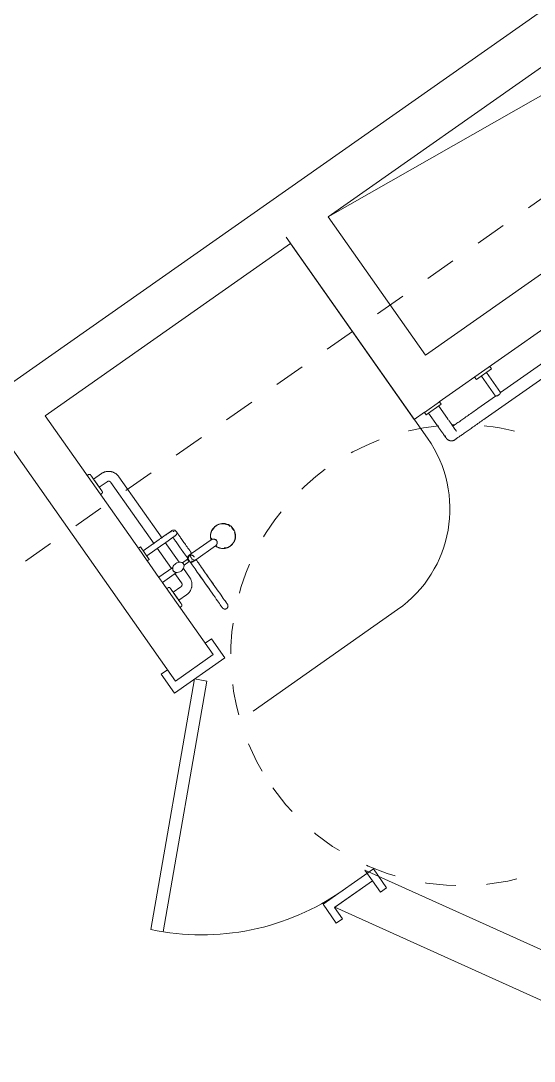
# Model space of a CAD drawing. Extents: x 274235 to 276654, y 142848 to 144425.
# Drawn here: x 276126.95 to 276128.62, y 143079.361 to 143082.746 of the extents above; entities that cross this region are included whole.
import ezdxf

# ---------------------------------------------------------------- set-up
doc = ezdxf.new("R2010")
doc.units = 0
doc.header["$LTSCALE"] = 1.5
for name, pattern in [('ACM-G-CENTER', [50.8, 31.75, -6.35, 6.35, -6.35]), ('ATDASH', [1.5875, 0.79375, -0.79375]), ('Hidden 1_16_', [2.38125, 1.5875, -0.79375]), ('Hidden 1_32_', [1.389063, 0.79375, -0.595313])]:
    doc.linetypes.add(name, pattern=pattern)
doc.layers.get('0').update_dxf_attribs({"linetype": 'CONTINUOUS', "lineweight": 0})
for name, color, linetype, lineweight in [('_ACM-A-DETL', 7, 'CONTINUOUS', 5), ('_ACM-A-DETL-THIN', 2, 'CONTINUOUS', 5), ('_ACM-A-DOOR', 1, 'CONTINUOUS', 5), ('_ACM-A-EQPM', 3, 'CONTINUOUS', 5), ('_ACM-A-FLOR-SPCL', 1, 'CONTINUOUS', 5), ('_ACM-A-GRID', 3, 'CONTINUOUS', 5), ('_ACM-A-OTHER', 1, 'CONTINUOUS', 5), ('_ACM-A-WALL-FULL', 6, 'CONTINUOUS', 13)]:
    doc.layers.add(name, color=color, linetype=linetype, lineweight=lineweight)
pattern_1 = [(180, (649.6, -37.229), (-2e-15, -15), [])]

# ---------------------------------------------------------------- blocks, each defined once
blk = doc.blocks.new('ACM_Door-Regular-Single - 1323_1200_ S-2217204-F5_Working')
at = {"layer": '_ACM-A-DOOR'}
for p, q in [((580, 1220), (620, 1219.4)), ((580, 1220), (580, 20)), ((620, 20), (620, 1219.4)), ((-620, 100), (-695, 100)), ((-695, 100), (-695, 75)), ((-695, 75), (-650, 75)), ((-650, 75), (-650, -75)), ((-620, -100), (-620, 100)), ((695, 100), (620, 100)), ((620, 100), (620, -100)), ((650, -75), (650, 75)), ((650, 75), (695, 75)), ((695, 75), (695, 100)), ((580, 20), (620, 20)), ((-650, -75), (-695, -75)), ((-695, -75), (-695, -100)), ((-695, -100), (-620, -100)), ((620, -100), (695, -100)), ((695, -75), (650, -75)), ((695, -100), (695, -75))]:
    blk.add_line(p, q, dxfattribs=at)
blk.add_arc((580, 20), 1200, 90, 180, dxfattribs=at)
blk = doc.blocks.new('GRAB_RAIL_L_shape - FIRT-006-V289-F5_Working')
at = {"layer": '_ACM-A-EQPM'}
for p, q in [((493.5, -370), (-31.8, -370)), ((573.5, -370), (493.5, -370)), ((-101.8, -440), (-101.8, -488.7)), ((-61.8, -490), (-61.8, -440)), ((-31.8, -410), (483.5, -410)), ((483.5, -410), (483.5, -490)), ((503.5, -410), (573.5, -410)), ((503.5, -490), (503.5, -410)), ((673.5, -440), (673.5, -490)), ((713.5, -490), (713.5, -440)), ((-111.8, -490), (-111.8, -500)), ((-51.8, -490), (-111.8, -490)), ((-110.7, -490), (-111.8, -490)), ((-51.8, -490), (-52.8, -490)), ((-51.8, -500), (-51.8, -490)), ((463.5, -490), (463.5, -500)), ((523.5, -490), (463.5, -490)), ((464.5, -490), (463.5, -490)), ((523.5, -490), (522.5, -490)), ((523.5, -500), (523.5, -490)), ((663.5, -490), (663.5, -500)), ((723.5, -490), (663.5, -490)), ((664.5, -490), (663.5, -490)), ((663.5, -500), (664.5, -500)), ((663.5, -500), (723.5, -500)), ((723.5, -490), (722.5, -490)), ((722.5, -500), (723.5, -500)), ((723.5, -500), (723.5, -490))]:
    blk.add_line(p, q, dxfattribs=at)
at = {"layer": '_ACM-A-EQPM', "flags": 128}
for points in [[(-31.8, -370), (-34.6, -370.1), (-37.3, -370.2), (-40.1, -370.5), (-42.9, -370.9), (-45.7, -371.4), (-48.4, -372), (-51.1, -372.7), (-53.8, -373.6), (-56.4, -374.5), (-59, -375.5), (-61.6, -376.7), (-64.1, -377.9), (-66.5, -379.3), (-68.9, -380.7), (-71.3, -382.2), (-73.6, -383.9), (-75.8, -385.6), (-77.9, -387.4), (-80, -389.3), (-82, -391.2), (-83.9, -393.3), (-85.7, -395.4), (-87.4, -397.6), (-89.1, -399.9), (-90.7, -402.2), (-92.1, -404.6), (-93.5, -407), (-94.8, -409.5), (-95.9, -412), (-97, -414.6), (-98, -417.3), (-98.8, -419.9), (-99.6, -422.6), (-100.2, -425.4), (-100.7, -428.1), (-101.2, -430.9), (-101.5, -433.7), (-101.7, -436.4), (-101.7, -439.2), (-101.8, -440)], [(573.5, -370), (578.3, -370), (583.1, -370), (587.9, -370), (592.6, -370), (597.3, -370), (602, -370), (606.7, -370), (611.3, -370), (615.8, -370), (620.2, -370), (624.6, -370), (628.9, -370), (633.1, -370), (637.2, -370), (641.3, -370), (645.2, -370), (649, -370), (652.6, -370), (656.2, -370), (659.6, -370), (662.9, -370), (666, -370), (669, -370), (671.8, -370), (674.5, -370), (677, -370), (679.3, -370), (681.5, -370), (683.5, -370), (685.4, -370), (687, -370), (688.5, -370), (689.8, -370), (690.8, -370), (691.8, -370), (692.5, -370), (693, -370), (693.4, -370), (693.5, -370), (693.5, -370)], [(693.5, -370), (694.3, -370), (695.1, -370.1), (695.9, -370.1), (696.7, -370.3), (697.5, -370.4), (698.3, -370.6), (699, -370.8), (699.8, -371), (700.6, -371.3), (701.3, -371.6), (702, -371.9), (702.7, -372.3), (703.4, -372.6), (704.1, -373.1), (704.8, -373.5), (705.4, -374), (706.1, -374.4), (706.7, -375), (707.3, -375.5), (707.9, -376.1), (708.4, -376.7), (708.9, -377.3), (709.4, -377.9), (709.9, -378.5), (710.3, -379.2), (710.8, -379.9), (711.1, -380.6), (711.5, -381.3), (711.8, -382), (712.1, -382.8), (712.4, -383.5), (712.7, -384.3), (712.9, -385), (713.1, -385.8), (713.2, -386.6), (713.3, -387.4), (713.4, -388.2), (713.5, -389), (713.5, -389.8), (713.5, -390.6), (713.5, -391.4), (713.4, -392.2), (713.3, -393), (713.1, -393.8), (713, -394.5), (712.8, -395.3), (712.6, -396.1), (712.3, -396.8), (712, -397.6), (711.7, -398.3)], [(673.5, -390), (673.5, -390), (673.5, -390.2), (673.5, -390.4), (673.5, -390.6), (673.5, -391), (673.5, -391.4), (673.5, -391.9), (673.5, -392.5), (673.5, -393.2), (673.5, -393.9), (673.5, -394.8), (673.5, -395.7), (673.5, -396.6), (673.5, -397.6), (673.5, -398.7), (673.5, -399.9), (673.5, -401.1), (673.5, -402.4), (673.5, -403.8), (673.5, -405.2), (673.5, -406.6), (673.5, -408.1), (673.5, -409.7), (673.5, -411.3), (673.5, -413), (673.5, -414.7), (673.5, -416.4), (673.5, -418.2), (673.5, -420), (673.5, -421.9), (673.5, -423.8), (673.5, -425.7), (673.5, -427.6), (673.5, -429.5), (673.5, -431.5), (673.5, -433.5), (673.5, -435.5), (673.5, -437.5), (673.5, -439.5), (673.5, -440)], [(713.5, -440), (713.5, -438), (713.5, -436), (713.5, -434), (713.5, -432), (713.5, -430.1), (713.5, -428.1), (713.5, -426.2), (713.5, -424.3), (713.5, -422.4), (713.5, -420.5), (713.5, -418.7), (713.5, -416.9), (713.5, -415.2), (713.5, -413.4), (713.5, -411.8), (713.5, -410.1), (713.5, -408.6), (713.5, -407), (713.5, -405.6), (713.5, -404.1), (713.5, -402.8), (713.5, -401.5), (713.5, -400.2), (713.5, -399), (713.5, -397.9), (713.5, -396.9), (713.5, -395.9), (713.5, -395), (713.5, -394.2), (713.5, -393.4), (713.5, -392.7), (713.5, -392.1), (713.5, -391.6), (713.5, -391.1), (713.5, -390.7), (713.5, -390.4), (713.5, -390.2), (713.5, -390.1), (713.5, -390)], [(-61.8, -440), (-61.7, -438.8), (-61.7, -437.6), (-61.5, -436.4), (-61.4, -435.2), (-61.2, -434), (-60.9, -432.9), (-60.6, -431.7), (-60.2, -430.6), (-59.8, -429.4), (-59.4, -428.3), (-58.9, -427.2), (-58.4, -426.1), (-57.8, -425.1), (-57.2, -424.1), (-56.5, -423.1), (-55.8, -422.1), (-55.1, -421.1), (-54.3, -420.2), (-53.5, -419.3), (-52.7, -418.5), (-51.8, -417.7), (-50.9, -416.9), (-49.9, -416.1), (-49, -415.4), (-48, -414.8), (-46.9, -414.1), (-45.9, -413.5), (-44.8, -413), (-43.7, -412.5), (-42.6, -412), (-41.5, -411.6), (-40.4, -411.3), (-39.2, -410.9), (-38, -410.7), (-36.8, -410.4), (-35.7, -410.3), (-34.5, -410.1), (-33.3, -410), (-32.1, -410), (-31.8, -410)], [(675.2, -410), (672.5, -410), (669.8, -410), (666.8, -410), (663.7, -410), (660.5, -410), (657.1, -410), (653.6, -410), (650, -410), (646.2, -410), (642.3, -410), (638.3, -410), (634.3, -410), (630.1, -410), (625.8, -410), (621.4, -410), (617, -410), (612.5, -410), (607.9, -410), (603.3, -410), (598.6, -410), (593.9, -410), (589.2, -410), (584.4, -410), (579.6, -410), (574.8, -410), (573.5, -410)]]:
    blk.add_lwpolyline(points, dxfattribs=at)
at = {"layer": '_ACM-A-EQPM'}
for points, knots in [([(483.5, -410), (483.5, -410), (483.7, -409.9), (484.7, -409.4), (486.5, -408.6), (488.4, -408), (489.4, -407.8), (490.2, -407.6), (491, -407.5), (492.1, -407.4), (492.9, -407.3), (493.5, -407.3)], [0, 0, 0, 0, 0.142857, 0.285714, 0.571429, 0.678571, 0.732143, 0.785714, 0.839286, 0.892857, 1, 1, 1, 1]), ([(493.5, -407.3), (494.3, -407.3), (495.8, -407.4), (497.9, -407.8), (499.8, -408.4), (501.6, -409.1), (502.7, -409.6), (503.2, -409.8), (503.2, -409.9)], [0, 0, 0, 0, 0.1428571, 0.2857143, 0.4285714, 0.5714286, 0.7857143, 0.8571429, 0.8571429, 0.8571429, 0.8571429])]:
    blk.add_open_spline(points, degree=3, knots=knots, dxfattribs=at)
blk = doc.blocks.new('TRACK_curtain2 - FIRT-034-2847271-F5_Working')
at = {"layer": '_ACM-A-OTHER'}
for p, q in [((975, -800), (975, 0)), ((0, -1200), (575, -1200))]:
    blk.add_line(p, q, dxfattribs=at)
blk.add_arc((575, -800), 400, 270, 0, dxfattribs=at)
blk = doc.blocks.new('FP_291-F5_Working')
at = {"layer": '_ACM-A-FLOR-SPCL', "flags": 128}
for points in [[(-78.9, -27.2), (-70.6, -27.2), (-62.7, -27.2), (-55.2, -27.2), (-48.1, -27.2), (-41.5, -27.2), (-35.4, -27.2), (-29.7, -27.2), (-24.5, -27.2), (-19.7, -27.2), (-15.5, -27.2), (-11.8, -27.2), (-8.5, -27.2), (-5.8, -27.2)], [(-3.6, -27.2), (-1.9, -27.2), (-0.8, -27.2), (-0.1, -27.2), (0, -27.2)], [(0, -27.2), (0.4, -27.2), (0.8, -27.3), (1.2, -27.3), (1.6, -27.4), (2, -27.4), (2.4, -27.5), (2.8, -27.6), (3.1, -27.7), (3.5, -27.9), (3.9, -28), (4.3, -28.2), (4.6, -28.4), (5, -28.6), (5.3, -28.8), (5.6, -29), (6, -29.2), (6.3, -29.5), (6.6, -29.7), (6.9, -30), (7.2, -30.3), (7.4, -30.6), (7.7, -30.9), (8, -31.2), (8.2, -31.5), (8.4, -31.8), (8.6, -32.2), (8.8, -32.5), (9, -32.9), (9.2, -33.2), (9.3, -33.6), (9.5, -34), (9.6, -34.4), (9.7, -34.7), (9.8, -35.1), (9.9, -35.5), (9.9, -35.9), (10, -36.3), (10, -36.7), (10, -37.1), (10, -37.5), (10, -37.9), (9.9, -38.3), (9.9, -38.7), (9.8, -39.1), (9.7, -39.5), (9.6, -39.9), (9.5, -40.3), (9.4, -40.7), (9.3, -41), (9.1, -41.4), (8.9, -41.8), (8.7, -42.1), (8.5, -42.4), (8.3, -42.8), (8.1, -43.1), (7.8, -43.4), (7.6, -43.7), (7.3, -44), (7, -44.3), (6.8, -44.6), (6.5, -44.9), (6.1, -45.1), (5.8, -45.4), (5.5, -45.6), (5.2, -45.8), (4.8, -46), (4.5, -46.2), (4.1, -46.4), (3.7, -46.5), (3.3, -46.7), (3, -46.8), (2.6, -46.9), (2.2, -47), (1.8, -47.1), (1.4, -47.1), (1, -47.2), (0.6, -47.2), (0.2, -47.2), (0, -47.2)], [(-12.7, -47.2), (-16.6, -47.2), (-21, -47.2), (-25.8, -47.2), (-31.2, -47.2), (-37, -47.2), (-43.3, -47.2), (-50, -47.2), (-57.2, -47.2), (-64.8, -47.2), (-72.8, -47.2), (-78.9, -47.2)], [(-0.3, -47.2), (-1, -47.2), (-2.4, -47.2)]]:
    blk.add_lwpolyline(points, dxfattribs=at)
blk = doc.blocks.new('FP_292-F5_Working')
at = {"layer": '_ACM-A-FLOR-SPCL'}
for p, q in [((-189.9, -27.2), (-189.7, -27.2)), ((-189.7, -47.2), (-189.9, -47.2))]:
    blk.add_line(p, q, dxfattribs=at)
at = {"layer": '_ACM-A-FLOR-SPCL', "flags": 128}
for points in [[(-189.9, -47.2), (-190.3, -47.2), (-190.7, -47.2), (-191.1, -47.2), (-191.5, -47.1), (-191.9, -47), (-192.3, -46.9), (-192.7, -46.8), (-193.1, -46.7), (-193.5, -46.6), (-193.8, -46.4), (-194.2, -46.3), (-194.6, -46.1), (-194.9, -45.9), (-195.3, -45.7), (-195.6, -45.5), (-195.9, -45.2), (-196.2, -45), (-196.5, -44.7), (-196.8, -44.5), (-197.1, -44.2), (-197.4, -43.9), (-197.6, -43.6), (-197.9, -43.3), (-198.1, -43), (-198.4, -42.6), (-198.6, -42.3), (-198.8, -41.9), (-198.9, -41.6), (-199.1, -41.2), (-199.3, -40.9), (-199.4, -40.5), (-199.5, -40.1), (-199.6, -39.7), (-199.7, -39.3), (-199.8, -38.9), (-199.9, -38.5), (-199.9, -38.1), (-199.9, -37.7), (-199.9, -37.3), (-199.9, -36.9), (-199.9, -36.5), (-199.9, -36.1), (-199.8, -35.7), (-199.8, -35.3), (-199.7, -35), (-199.6, -34.6), (-199.5, -34.2), (-199.3, -33.8), (-199.2, -33.4), (-199, -33.1), (-198.9, -32.7), (-198.7, -32.4), (-198.5, -32), (-198.3, -31.7), (-198, -31.3), (-197.8, -31), (-197.5, -30.7), (-197.3, -30.4), (-197, -30.1), (-196.7, -29.9), (-196.4, -29.6), (-196.1, -29.3), (-195.8, -29.1), (-195.4, -28.9), (-195.1, -28.7), (-194.7, -28.5), (-194.4, -28.3), (-194, -28.1), (-193.7, -27.9), (-193.3, -27.8), (-192.9, -27.7), (-192.5, -27.6), (-192.1, -27.5), (-191.7, -27.4), (-191.4, -27.3), (-191, -27.3), (-190.6, -27.2), (-190.2, -27.2), (-189.9, -27.2)], [(-78.9, -27.2), (-90.6, -27.2), (-101.7, -27.2), (-112.3, -27.2), (-122.2, -27.2), (-131.5, -27.2), (-140.2, -27.2), (-148.2, -27.2), (-155.5, -27.2), (-162.2, -27.2), (-168.1, -27.2), (-173.4, -27.2), (-177.9, -27.2), (-181.7, -27.2), (-184.8, -27.2), (-187.2, -27.2), (-188.8, -27.2), (-189.7, -27.2), (-189.9, -27.2)], [(-189.9, -47.2), (-189.6, -47.2), (-188.5, -47.2), (-186.6, -47.2), (-184.1, -47.2), (-180.8, -47.2), (-176.7, -47.2), (-172, -47.2), (-166.6, -47.2), (-160.4, -47.2), (-153.6, -47.2), (-146.1, -47.2), (-137.9, -47.2), (-129, -47.2), (-119.6, -47.2), (-109.5, -47.2), (-98.8, -47.2), (-87.5, -47.2), (-78.9, -47.2)]]:
    blk.add_lwpolyline(points, dxfattribs=at)
blk = doc.blocks.new('FP_293-F5_Working')
at = {"layer": '_ACM-A-FLOR-SPCL'}
blk.add_line((-53.8, -27.2), (-48, -27.2), dxfattribs=at)
at = {"layer": '_ACM-A-FLOR-SPCL', "flags": 128}
for points in [[(-189.7, -27.2), (-189.4, -27.2), (-188.9, -27.2), (-188.2, -27.2), (-187.2, -27.2)], [(-119.2, -27.2), (-114.5, -27.2), (-109.4, -27.2), (-104.1, -27.2), (-98.8, -27.2), (-93.4, -27.2), (-87.9, -27.2), (-82.3, -27.2), (-76.7, -27.2), (-71, -27.2), (-65.3, -27.2), (-59.5, -27.2)], [(8.7, -27.2), (14, -27.2), (19.3, -27.2), (24.4, -27.2), (29.5, -27.2), (34.4, -27.2), (39.2, -27.2), (43.8, -27.2), (48.3, -27.2), (52.7, -27.2), (56.9, -27.2), (60.9, -27.2), (64.8, -27.2), (68.5, -27.2), (72, -27.2), (75.3, -27.2), (78.5, -27.2), (81.4, -27.2), (84.2, -27.2), (86.7, -27.2), (89, -27.2), (91.1, -27.2)], [(108.2, -31.5), (108.4, -31.8), (108.6, -32.2), (108.8, -32.5), (109, -32.9), (109.2, -33.2), (109.3, -33.6), (109.5, -34), (109.6, -34.4)], [(-187.4, -47.2), (-188.4, -47.2), (-189.1, -47.2), (-189.5, -47.2), (-189.7, -47.2)], [(-45.2, -47.2), (-49.1, -47.2), (-54.9, -47.2), (-60.7, -47.2), (-66.4, -47.2), (-72.2, -47.2), (-77.8, -47.2), (-83.4, -47.2), (-89, -47.2), (-94.5, -47.2), (-99.9, -47.2), (-105.2, -47.2), (-110.4, -47.2), (-115.5, -47.2), (-119.2, -47.2)], [(98.1, -47.2), (97.1, -47.2), (95.8, -47.2), (94.4, -47.2), (92.6, -47.2), (90.7, -47.2), (88.6, -47.2), (86.2, -47.2), (83.6, -47.2), (80.8, -47.2), (77.9, -47.2), (74.7, -47.2), (71.3, -47.2), (67.8, -47.2), (64, -47.2), (60.1, -47.2), (56.1, -47.2), (51.8, -47.2), (47.4, -47.2), (42.9, -47.2), (38.2, -47.2), (33.4, -47.2), (28.5, -47.2), (23.4, -47.2), (18.2, -47.2), (13, -47.2)], [(108.5, -42.4), (108.3, -42.8), (108.1, -43.1), (107.8, -43.4)], [(109.9, -35.9), (110, -36.3), (110, -36.7), (110, -37.1), (110, -37.5), (110, -37.9), (109.9, -38.3), (109.9, -38.7)]]:
    blk.add_lwpolyline(points, dxfattribs=at)
blk = doc.blocks.new('FP_294-F5_Working')
at = {"layer": '_ACM-A-FLOR-SPCL'}
blk.add_line((110, 12.8), (110, 76.9), dxfattribs=at)
blk = doc.blocks.new('FP_295-F5_Working')
at = {"layer": '_ACM-A-FLOR-SPCL'}
blk.add_line((90, 76.9), (90, 12.8), dxfattribs=at)
blk = doc.blocks.new('FP_296-F5_Working')
at = {"layer": '_ACM-A-FLOR-SPCL', "flags": 128}
blk.add_lwpolyline([(110, -37.2), (110, -37.2), (110, -37.1), (110, -36.9), (110, -36.6), (110, -36.2), (110, -35.8), (110, -35.3), (110, -34.7), (110, -34), (110, -33.3), (110, -32.5), (110, -31.6), (110, -30.6), (110, -29.6), (110, -28.5), (110, -27.3), (110, -26.1), (110, -24.8), (110, -23.5), (110, -22.1), (110, -20.6), (110, -19.1), (110, -17.5), (110, -15.9), (110, -14.2), (110, -12.5), (110, -10.8), (110, -9), (110, -7.2), (110, -5.3), (110, -3.5), (110, -1.6), (110, 0.4), (110, 2.3), (110, 4.3), (110, 6.2), (110, 8.2), (110, 10.2), (110, 12.2), (110, 12.8)], dxfattribs=at)
blk = doc.blocks.new('FP_297-F5_Working')
at = {"layer": '_ACM-A-FLOR-SPCL', "flags": 128}
blk.add_lwpolyline([(90, 12.8), (90, 10.8), (90, 8.8), (90, 6.8), (90, 4.8), (90, 2.8), (90, 0.9), (90, -1), (90, -3), (90, -4.8), (90, -6.7), (90, -8.5), (90, -10.3), (90, -12.1), (90, -13.8), (90, -15.5), (90, -17.1), (90, -18.7), (90, -20.2), (90, -21.7), (90, -23.1), (90, -24.5), (90, -25.8), (90, -27), (90, -28.2), (90, -29.3), (90, -30.3), (90, -31.3), (90, -32.2), (90, -33.1), (90, -33.8), (90, -34.5), (90, -35.1), (90, -35.7), (90, -36.1), (90, -36.5), (90, -36.8), (90, -37), (90, -37.2), (90, -37.2)], dxfattribs=at)
blk = doc.blocks.new('SHOWER_hand_held - HYTP-020-V290-F5_Working')
at = {"layer": '_ACM-A-FLOR-SPCL'}
h = blk.add_hatch(dxfattribs=at)
h.set_pattern_fill('FP_67', color=256, style=0, pattern_type=2)
h.set_pattern_definition(pattern_1)
h.paths.add_polyline_path([(100, -42.7), (109.1, -36.7), (109.7, -34.6), (107.7, -34.9), (106.4, -38.9), (101.3, -41.9)])
h.paths.add_polyline_path([(91.3, -32.2), (90.6, -38.6), (92.3, -36.9), (92, -31.7)])
h.paths.add_polyline_path([(92.2, -42.5), (93.8, -44.6), (103.6, -46.3), (107.3, -43.5), (105.1, -43.5), (97.2, -44.3), (93.3, -42.9)])
h = blk.add_hatch(dxfattribs=at)
h.set_pattern_fill('FP_67', color=256, style=0, pattern_type=2)
h.set_pattern_definition(pattern_1)
h.paths.add_polyline_path([(4.3, -38), (7.7, -39.3), (6, -36.4), (5.4, -37)])
for p, q in [((-10, 84.9), (-10, 29.4)), ((-10, 84.9), (-10, 29.4)), ((0, 84.9), (-10, 84.9)), ((10, 84.9), (0, 84.9)), ((10, 29.4), (10, 84.9)), ((10, 29.4), (10, 84.9)), ((75.4, 84.9), (75.4, 76.9)), ((125.4, 84.9), (75.4, 84.9)), ((78.8, 84.9), (75.4, 84.9)), ((75.4, 76.9), (78.8, 76.9)), ((75.4, 76.9), (125.4, 76.9)), ((125.4, 84.9), (122.1, 84.9)), ((122.1, 76.9), (125.4, 76.9)), ((125.4, 76.9), (125.4, 84.9)), ((-5, -5.1), (-5, -25.1)), ((-3.1, -5.1), (-5, -5.1)), ((-5, -25.1), (-3.9, -25.1)), ((5, -5.1), (3.1, -5.1)), ((4.9, -25.1), (5, -25.1)), ((5, -25.1), (5, -5.1)), ((-12.5, -46.7), (-12.5, -124.6)), ((12.5, -124.6), (12.5, -46.7)), ((12.6, -124.6), (12.5, -124.5)), ((-40.2, -165.8), (-40, -168)), ((40, -168), (40.2, -165.8))]:
    blk.add_line(p, q, dxfattribs=at)
at = {"layer": '_ACM-A-FLOR-SPCL', "flags": 128}
for points in [[(0, 34.4), (-3.3, 33.9), (-6.5, 32.5), (-9.3, 30.1), (-11.7, 26.9), (-13.5, 23.1), (-14.6, 18.9), (-15, 14.4)], [(15, 14.4), (14.7, 18.4), (13.9, 22.1), (12.5, 25.6), (10.6, 28.6), (8.3, 31.1), (5.7, 32.9), (2.9, 34.1), (0, 34.4)], [(-15, 14.4), (-14.6, 10), (-13.5, 5.8), (-11.7, 2), (-9.3, -1.2), (-6.5, -3.6), (-3.3, -5.1), (0, -5.6), (3.3, -5.1), (6.5, -3.6), (9.3, -1.2), (11.7, 2), (13.5, 5.8), (14.6, 10), (15, 14.4)], [(6.5, -3.6), (3.3, -5.1), (0, -5.6), (-3.3, -5.1), (-6.5, -3.6)], [(-12.5, -37.2), (-12.5, -37.3), (-12.5, -37.5), (-12.5, -37.7), (-12.5, -38), (-12.5, -38.3), (-12.5, -38.7), (-12.5, -39.2), (-12.5, -39.7), (-12.5, -40.3), (-12.5, -40.9), (-12.5, -41.6), (-12.5, -42.4), (-12.5, -43.2), (-12.5, -44.1), (-12.5, -45), (-12.5, -46), (-12.5, -46.7)], [(12.5, -46.7), (12.5, -45.7), (12.5, -44.7), (12.5, -43.8), (12.5, -42.9), (12.5, -42.1), (12.5, -41.4), (12.5, -40.7), (12.5, -40.1), (12.5, -39.5), (12.5, -39), (12.5, -38.6), (12.5, -38.2), (12.5, -37.9), (12.5, -37.6), (12.5, -37.4), (12.5, -37.3), (12.5, -37.2)], [(-12.5, -124.5), (-14, -125.1), (-15.5, -125.6), (-17, -126.3), (-18.4, -127), (-19.8, -127.7), (-21.2, -128.5), (-22.6, -129.4), (-23.9, -130.3), (-25.2, -131.3), (-26.4, -132.3), (-27.6, -133.4), (-28.8, -134.5), (-29.9, -135.6), (-31, -136.8), (-32, -138.1), (-32.9, -139.3), (-33.8, -140.7), (-34.7, -142), (-35.5, -143.4), (-36.2, -144.8), (-36.9, -146.3), (-37.6, -147.7), (-38.1, -149.2), (-38.6, -150.8), (-39.1, -152.3), (-39.4, -153.9), (-39.8, -155.4), (-40, -157), (-40.2, -158.6), (-40.3, -160.2), (-40.4, -161.8), (-40.4, -163.4), (-40.3, -165), (-40.2, -166.6), (-40, -168.2), (-39.7, -169.7), (-39.4, -171.3), (-39, -172.9), (-38.5, -174.4), (-38, -175.9), (-38, -176)], [(38, -176), (38.5, -174.5), (38.9, -172.9), (39.3, -171.4), (39.7, -169.8), (39.9, -168.2), (40.2, -166.7), (40.3, -165.1), (40.4, -163.5), (40.4, -161.9), (40.3, -160.3), (40.2, -158.7), (40, -157.1), (39.8, -155.5), (39.5, -153.9), (39.1, -152.4), (38.6, -150.8), (38.1, -149.3), (37.6, -147.8), (37, -146.3), (36.3, -144.9), (35.5, -143.5), (34.7, -142.1), (33.9, -140.7), (33, -139.4), (32, -138.1), (31, -136.9), (29.9, -135.7), (28.8, -134.5), (27.7, -133.4), (26.5, -132.3), (25.2, -131.3), (24, -130.4), (22.7, -129.4), (21.3, -128.6), (19.9, -127.8), (18.5, -127), (17, -126.3), (15.6, -125.7), (14.1, -125.1), (12.6, -124.6)]]:
    blk.add_lwpolyline(points, dxfattribs=at)
at = {"layer": '_ACM-A-FLOR-SPCL'}
for centre, radius, start, end in [((0, -37.2), 12.5, 90, 180), ((0, -37.2), 10, 150, 165), ((0, -37.2), 12.5, 345, 90), ((100, -37.2), 10, 150, 270), ((100, -37.2), 10, 150, 165), ((100, -37.2), 10, 270, 30), ((100, -37.2), 10, 15, 30), ((0, -37.2), 10, 345, 15), ((100, -37.2), 10, 195, 224.5151), ((100, -37.2), 10, 225, 255), ((100, -37.2), 10, 285, 300), ((100, -37.2), 10, 315, 360)]:
    blk.add_arc(centre, radius, start, end, dxfattribs=at)
for centre, major_axis, ratio, start_param, end_param in [((0, -162.5), (40.4, 0), 0.98191, 1.884315, 3.956446), ((0, -164.7), (40.2, 0), 0.98191, 1.868721, 1.981054), ((0, -164.7), (40.2, 0), 0.98191, 1.160539, 1.272871), ((0, -162.5), (40.4, 0), 0.98191, 5.468331, 7.540463), ((0, -164.7), (40.2, 0), 0.98191, 2.583183, 4.712389), ((0, -146), (-12.5, 0), 0.707107, 4.712389, 5.057498), ((0, -146), (12.5, 0), 0.707107, 1.225687, 1.570796), ((0, -164.7), (-40.2, 0), 0.98191, 1.570796, 3.700002), ((0, -162.5), (40.4, 0), 0.98191, 3.970057, 4.407122), ((0, -162.5), (40.4, 0), 0.98191, 4.552178, 4.712389), ((0, -162.5), (-40.4, 0), 0.98191, 1.570796, 1.731007), ((0, -162.5), (40.4, 0), 0.98191, 5.017656, 5.454721)]:
    blk.add_ellipse(centre, major_axis=major_axis, ratio=ratio, start_param=start_param, end_param=end_param, dxfattribs=at)
for points, knots in [([(-8.6, 30.8), (-8.6, 30.8), (-8.5, 30.9), (-8.4, 31), (-8.1, 31.3), (-7.7, 31.6), (-7.2, 32), (-6.9, 32.2), (-6.7, 32.4), (-6.5, 32.5), (-6.3, 32.6), (-6.1, 32.7), (-5.7, 32.9), (-5.1, 33.2), (-4.5, 33.5), (-4, 33.7), (-3.6, 33.9), (-3.1, 34), (-2.6, 34.1), (-1.6, 34.3), (-0.6, 34.4), (0, 34.4)], [0.6666667, 0.6666667, 0.6666667, 0.6666667, 0.6736111, 0.6805556, 0.6944444, 0.7222222, 0.75, 0.7638889, 0.7708333, 0.7777778, 0.7847222, 0.7916667, 0.8055556, 0.8333333, 0.8611111, 0.875, 0.8888889, 0.9027778, 0.9166667, 0.9444444, 1, 1, 1, 1]), ([(0, 34.4), (0.6, 34.4), (1.6, 34.3), (2.6, 34.1), (3.1, 34), (3.4, 33.9), (3.6, 33.9)], [0, 0, 0, 0, 0.0555556, 0.0833333, 0.0972222, 0.1111111, 0.1111111, 0.1111111, 0.1111111]), ([(6.5, 32.5), (6.6, 32.4), (6.7, 32.4), (6.9, 32.2), (7.2, 32), (7.7, 31.6), (8.1, 31.3), (8.4, 31), (8.5, 30.9), (8.6, 30.8), (8.6, 30.8)], [0.2222222, 0.2222222, 0.2222222, 0.2222222, 0.2291667, 0.2361111, 0.25, 0.2777778, 0.3055556, 0.3194444, 0.3263889, 0.3333333, 0.3333333, 0.3333333, 0.3333333]), ([(-12.5, -37.2), (-12.5, -36.5), (-12.3, -34.3), (-11.1, -30.9), (-8.2, -27.5), (-4.4, -25.2), (-1.5, -24.7), (0, -24.7)], [0.5000495, 0.5000495, 0.5000495, 0.5000495, 0.5555556, 0.6666667, 0.7777778, 0.8888889, 1, 1, 1, 1]), ([(0, -24.7), (1.5, -24.7), (4.4, -25.2), (8.2, -27.5), (11, -30.9), (12.6, -35), (12.6, -39.1), (11.7, -41.7), (11.2, -42.7)], [0, 0, 0, 0, 0.1111111, 0.2222222, 0.3333333, 0.4444444, 0.5555556, 0.64452, 0.64452, 0.64452, 0.64452]), ([(-12.1, -125.5), (-12, -126), (-11.9, -127), (-11.6, -128.2), (-11.3, -129.1), (-11, -129.8), (-10.8, -130.4), (-10.6, -130.8), (-10.4, -131.1), (-10.2, -131.4), (-10, -131.9), (-9.6, -132.4), (-9.2, -133), (-8.6, -133.6), (-8, -134.1), (-7, -134.7), (-6.1, -135.2), (-5.4, -135.5)], [0, 0, 0, 0, 0.125, 0.25, 0.3125, 0.375, 0.4375, 0.46875, 0.5, 0.53125, 0.5625, 0.625, 0.6875, 0.75, 0.8125, 0.875, 1, 1, 1, 1]), ([(5.4, -135.5), (6.1, -135.2), (7, -134.7), (8, -134.1), (8.6, -133.6), (9.2, -133), (9.6, -132.4), (10, -131.9), (10.2, -131.4), (10.4, -131.1), (10.6, -130.8), (10.8, -130.4), (11, -129.8), (11.3, -129.1), (11.6, -128.2), (11.9, -127), (12, -126), (12.1, -125.5)], [0, 0, 0, 0, 0.125, 0.1875, 0.25, 0.3125, 0.375, 0.4375, 0.46875, 0.5, 0.53125, 0.5625, 0.625, 0.6875, 0.75, 0.875, 1, 1, 1, 1]), ([(-5.4, -135.5), (-5.3, -135.5), (-5, -135.6), (-4.8, -135.7), (-4.6, -135.8), (-4.5, -135.9), (-4.5, -136), (-4.3, -136.1), (-4.2, -136.2), (-4.1, -136.4), (-4, -136.5), (-4, -136.6), (-4, -136.7), (-4, -136.9), (-4, -137.1), (-4.1, -137.4), (-4.2, -137.5), (-4.2, -137.6)], [0, 0, 0, 0, 0.166667, 0.25, 0.291667, 0.333333, 0.375, 0.416667, 0.5, 0.583333, 0.625, 0.666667, 0.708333, 0.75, 0.833333, 0.916667, 1, 1, 1, 1]), ([(4.2, -137.6), (4.2, -137.5), (4.1, -137.4), (4, -137.1), (4, -136.9), (4, -136.7), (4, -136.6), (4, -136.5), (4.1, -136.4), (4.2, -136.2), (4.3, -136.1), (4.5, -136), (4.5, -135.9), (4.6, -135.8), (4.8, -135.7), (5, -135.6), (5.3, -135.5), (5.4, -135.5)], [0, 0, 0, 0, 0.083333, 0.166667, 0.25, 0.291667, 0.333333, 0.375, 0.416667, 0.5, 0.583333, 0.625, 0.666667, 0.708333, 0.75, 0.833333, 1, 1, 1, 1])]:
    blk.add_open_spline(points, degree=3, knots=knots, dxfattribs=at)
for points in [[(-3.1, -5.1), (-2.8, -5.2), (-2.1, -5.4), (-1.1, -5.5), (-0.4, -5.6), (0, -5.6)], [(0, -5.6), (-0.4, -5.6), (-1.1, -5.5), (-2.1, -5.4), (-2.8, -5.2), (-3.1, -5.1)], [(0, -24.7), (-0.4, -24.7), (-1.1, -24.8), (-1.9, -24.9), (-2.2, -24.9)], [(-2.2, -24.9), (-1.9, -24.9), (-1.5, -24.8), (-1.1, -24.8)], [(0, -5.6), (0.4, -5.6), (1.1, -5.5), (2.1, -5.4), (2.8, -5.2), (3.1, -5.1)], [(3.1, -5.1), (2.8, -5.2), (2.1, -5.4), (1.1, -5.5), (0.4, -5.6), (0, -5.6)], [(2.2, -24.9), (1.9, -24.9), (1.1, -24.8), (0.4, -24.7), (0, -24.7)], [(1.1, -24.8), (1.5, -24.8), (1.9, -24.9), (2.2, -24.9)], [(-12.3, -48.3), (-12.6, -47.2), (-12.6, -45), (-11.1, -42), (-8.2, -39.5), (-4.4, -37.9), (-1.5, -37.5), (0, -37.5)], [(0, -37.5), (1.5, -37.5), (4.4, -37.9), (8.2, -39.5), (11, -42), (12.6, -45.1), (12.6, -47.2), (12.3, -48.3)], [(-12.4, -124.8), (-12.5, -124.6), (-12.5, -124.5), (-12.5, -124.5)], [(-12.5, -124.5), (-12.5, -124.5), (-12.3, -124.7), (-12.2, -125.2), (-12.1, -125.5)], [(-11.9, -125.3), (-12.2, -125.2), (-12.4, -125), (-12.4, -124.8)], [(12.4, -124.8), (12.4, -125), (12.2, -125.2), (11.9, -125.3)], [(12.1, -125.5), (12.2, -125.2), (12.3, -124.7), (12.5, -124.5), (12.5, -124.5)], [(12.5, -124.5), (12.5, -124.5), (12.5, -124.6), (12.4, -124.8)], [(-4.2, -137.6), (-3.5, -137.6), (-2.8, -137.6), (-2.1, -137.5)], [(-0.4, -137.5), (-0.3, -137.5), (-0.1, -137.5), (0, -137.5)], [(2.1, -137.5), (2.8, -137.6), (3.5, -137.6), (4.2, -137.6)]]:
    blk.add_open_spline(points, degree=3, dxfattribs=at)
for name in ['FP_295-F5_Working', 'FP_294-F5_Working', 'FP_297-F5_Working', 'FP_296-F5_Working', 'FP_292-F5_Working', 'FP_293-F5_Working', 'FP_291-F5_Working']:
    blk.add_blockref(name, (0, 0), dxfattribs=at)
blk = doc.blocks.new('GRAB_RAIL_horiz - FIRT-003-2091566-F5_Working')
at = {"layer": '_ACM-A-EQPM'}
for p, q in [((269, 82), (25, 82)), ((365.4, 82), (286, 82)), ((425, 82), (389.6, 82)), ((-16, 41), (-16, 10)), ((16, 10), (16, 41)), ((25, 50), (269.4, 50)), ((286.2, 50), (367.7, 50)), ((387.3, 50), (425, 50)), ((434, 41), (434, 10)), ((466, 10), (466, 41)), ((-37.5, 5), (-37.5, 0)), ((-16, 10), (16, 10)), ((-16, 10), (-15.5, 10)), ((15.5, 10), (16, 10)), ((37.5, 0), (37.5, 5)), ((412.5, 5), (412.5, 0)), ((434, 10), (434.5, 10)), ((434, 10), (466, 10)), ((465.5, 10), (466, 10)), ((487.5, 0), (487.5, 5))]:
    blk.add_line(p, q, dxfattribs=at)
at = {"layer": '_ACM-A-EQPM', "flags": 128}
for points in [[(25, 82), (23.4, 82), (21.7, 81.9), (20.1, 81.7), (18.5, 81.5), (16.9, 81.2), (15.3, 80.8), (13.7, 80.4), (12.1, 79.9), (10.6, 79.4), (9, 78.8), (7.5, 78.1), (6.1, 77.4), (4.6, 76.6), (3.2, 75.7), (1.8, 74.8), (0.5, 73.9), (-0.8, 72.9), (-2, 71.8), (-3.2, 70.7), (-4.4, 69.6), (-5.5, 68.4), (-6.6, 67.1), (-7.6, 65.8), (-8.6, 64.5), (-9.5, 63.2), (-10.4, 61.8), (-11.2, 60.3), (-11.9, 58.9), (-12.6, 57.4), (-13.2, 55.9), (-13.8, 54.3), (-14.3, 52.8), (-14.7, 51.2), (-15.1, 49.6), (-15.4, 48), (-15.6, 46.3), (-15.8, 44.7), (-15.9, 43.1), (-16, 41.4), (-16, 41)], [(466, 41), (466, 42.6), (465.9, 44.3), (465.7, 45.9), (465.5, 47.5), (465.2, 49.1), (464.8, 50.7), (464.4, 52.3), (463.9, 53.9), (463.4, 55.4), (462.8, 57), (462.1, 58.5), (461.4, 59.9), (460.6, 61.4), (459.7, 62.8), (458.8, 64.2), (457.9, 65.5), (456.9, 66.8), (455.8, 68), (454.7, 69.2), (453.6, 70.4), (452.4, 71.5), (451.1, 72.6), (449.8, 73.6), (448.5, 74.6), (447.2, 75.5), (445.8, 76.4), (444.3, 77.2), (442.9, 77.9), (441.4, 78.6), (439.9, 79.2), (438.3, 79.8), (436.8, 80.3), (435.2, 80.7), (433.6, 81.1), (432, 81.4), (430.3, 81.6), (428.7, 81.8), (427.1, 81.9), (425.4, 82), (425, 82)], [(16, 41), (16, 41.4), (16, 41.7), (16.1, 42.1), (16.1, 42.4), (16.2, 42.8), (16.3, 43.1), (16.4, 43.5), (16.5, 43.8), (16.6, 44.2), (16.7, 44.5), (16.9, 44.8), (17, 45.2), (17.2, 45.5), (17.4, 45.8), (17.6, 46.1), (17.8, 46.4), (18, 46.7), (18.2, 46.9), (18.5, 47.2), (18.7, 47.5), (19, 47.7), (19.3, 47.9), (19.5, 48.2), (19.8, 48.4), (20.1, 48.6), (20.4, 48.8), (20.8, 48.9), (21.1, 49.1), (21.4, 49.3), (21.7, 49.4), (22.1, 49.5), (22.4, 49.6), (22.8, 49.7), (23.1, 49.8), (23.5, 49.9), (23.8, 49.9), (24.2, 50), (24.5, 50), (24.9, 50), (25, 50)], [(425, 50), (425.4, 50), (425.7, 50), (426.1, 49.9), (426.4, 49.9), (426.8, 49.8), (427.1, 49.7), (427.5, 49.6), (427.8, 49.5), (428.2, 49.4), (428.5, 49.3), (428.8, 49.1), (429.2, 49), (429.5, 48.8), (429.8, 48.6), (430.1, 48.4), (430.4, 48.2), (430.7, 48), (430.9, 47.8), (431.2, 47.5), (431.5, 47.3), (431.7, 47), (431.9, 46.7), (432.2, 46.5), (432.4, 46.2), (432.6, 45.9), (432.8, 45.6), (432.9, 45.2), (433.1, 44.9), (433.3, 44.6), (433.4, 44.3), (433.5, 43.9), (433.6, 43.6), (433.7, 43.2), (433.8, 42.9), (433.9, 42.5), (433.9, 42.2), (434, 41.8), (434, 41.5), (434, 41.1), (434, 41)], [(-37.5, 5), (-37.5, 5.2), (-37.5, 5.4), (-37.5, 5.6), (-37.4, 5.8), (-37.4, 6), (-37.4, 6.2), (-37.3, 6.4), (-37.2, 6.6), (-37.2, 6.8), (-37.1, 6.9), (-37, 7.1), (-36.9, 7.3), (-36.8, 7.5), (-36.7, 7.7), (-36.6, 7.8), (-36.5, 8), (-36.4, 8.1), (-36.3, 8.3), (-36.1, 8.4), (-36, 8.6), (-35.8, 8.7), (-35.7, 8.9), (-35.5, 9), (-35.4, 9.1), (-35.2, 9.2), (-35, 9.3), (-34.9, 9.4), (-34.7, 9.5), (-34.5, 9.6), (-34.3, 9.7), (-34.1, 9.7), (-33.9, 9.8), (-33.7, 9.8), (-33.5, 9.9), (-33.3, 9.9), (-33.2, 10), (-33, 10), (-32.8, 10), (-32.6, 10), (-32.5, 10)], [(-32.5, 10), (-32.5, 10), (-32.4, 10), (-32.3, 10), (-32.1, 10), (-31.9, 10), (-31.6, 10), (-31.2, 10), (-30.9, 10), (-30.4, 10), (-29.9, 10), (-29.4, 10), (-28.8, 10), (-28.2, 10), (-27.5, 10), (-26.8, 10), (-26.1, 10), (-25.3, 10), (-24.4, 10), (-23.6, 10), (-22.6, 10), (-21.7, 10), (-20.7, 10), (-19.7, 10), (-18.6, 10), (-17.6, 10), (-16.5, 10), (-15.3, 10)], [(32.5, 10), (32.5, 10), (32.4, 10), (32.3, 10), (32.1, 10), (31.9, 10), (31.6, 10), (31.2, 10), (30.9, 10), (30.4, 10), (29.9, 10), (29.4, 10), (28.8, 10), (28.2, 10), (27.5, 10), (26.8, 10), (26.1, 10), (25.3, 10), (24.4, 10), (23.6, 10), (22.6, 10), (21.7, 10), (20.7, 10), (19.7, 10), (18.6, 10), (17.6, 10), (16.5, 10), (15.3, 10), (14.2, 10), (13, 10), (11.8, 10), (10.6, 10), (9.3, 10), (8.1, 10), (6.8, 10), (5.5, 10), (4.2, 10), (2.9, 10), (1.7, 10), (0.4, 10), (-0.9, 10), (-2.2, 10), (-3.5, 10), (-4.8, 10), (-6.1, 10), (-7.4, 10), (-8.6, 10), (-9.9, 10), (-11.1, 10), (-12.3, 10), (-13.5, 10), (-14.7, 10), (-15.8, 10), (-17, 10), (-18.1, 10), (-19.1, 10), (-20.2, 10), (-21.2, 10), (-22.1, 10), (-23.1, 10), (-24, 10), (-24.8, 10), (-25.6, 10), (-26.4, 10), (-27.2, 10), (-27.8, 10), (-28.5, 10), (-29.1, 10), (-29.7, 10), (-30.2, 10), (-30.6, 10), (-31, 10), (-31.4, 10), (-31.7, 10), (-32, 10), (-32.2, 10), (-32.3, 10), (-32.4, 10), (-32.5, 10), (-32.5, 10)], [(15.8, 10), (17, 10), (18.1, 10), (19.1, 10), (20.2, 10), (21.2, 10), (22.1, 10), (23.1, 10), (24, 10), (24.8, 10), (25.6, 10), (26.4, 10), (27.2, 10), (27.8, 10), (28.5, 10), (29.1, 10), (29.7, 10), (30.2, 10), (30.6, 10), (31, 10), (31.4, 10), (31.7, 10), (32, 10), (32.2, 10), (32.3, 10), (32.4, 10), (32.5, 10), (32.5, 10)], [(32.5, 10), (32.7, 10), (32.9, 10), (33.1, 10), (33.3, 9.9), (33.5, 9.9), (33.7, 9.9), (33.9, 9.8), (34.1, 9.7), (34.3, 9.7), (34.4, 9.6), (34.6, 9.5), (34.8, 9.4), (35, 9.3), (35.2, 9.2), (35.3, 9.1), (35.5, 9), (35.6, 8.9), (35.8, 8.8), (35.9, 8.6), (36.1, 8.5), (36.2, 8.3), (36.4, 8.2), (36.5, 8), (36.6, 7.9), (36.7, 7.7), (36.8, 7.5), (36.9, 7.4), (37, 7.2), (37.1, 7), (37.2, 6.8), (37.2, 6.6), (37.3, 6.4), (37.3, 6.2), (37.4, 6), (37.4, 5.8), (37.5, 5.7), (37.5, 5.5), (37.5, 5.3), (37.5, 5.1), (37.5, 5)], [(412.5, 5), (412.5, 5.2), (412.5, 5.4), (412.5, 5.6), (412.6, 5.8), (412.6, 6), (412.6, 6.2), (412.7, 6.4), (412.8, 6.6), (412.8, 6.8), (412.9, 6.9), (413, 7.1), (413.1, 7.3), (413.2, 7.5), (413.3, 7.7), (413.4, 7.8), (413.5, 8), (413.6, 8.1), (413.7, 8.3), (413.9, 8.4), (414, 8.6), (414.2, 8.7), (414.3, 8.9), (414.5, 9), (414.6, 9.1), (414.8, 9.2), (415, 9.3), (415.1, 9.4), (415.3, 9.5), (415.5, 9.6), (415.7, 9.7), (415.9, 9.7), (416.1, 9.8), (416.3, 9.8), (416.5, 9.9), (416.7, 9.9), (416.8, 10), (417, 10), (417.2, 10), (417.4, 10), (417.5, 10)], [(417.5, 10), (417.5, 10), (417.6, 10), (417.7, 10), (417.9, 10), (418.1, 10), (418.4, 10), (418.8, 10), (419.1, 10), (419.6, 10), (420.1, 10), (420.6, 10), (421.2, 10), (421.8, 10), (422.5, 10), (423.2, 10), (423.9, 10), (424.7, 10), (425.6, 10), (426.4, 10), (427.4, 10), (428.3, 10), (429.3, 10), (430.3, 10), (431.4, 10), (432.4, 10), (433.5, 10), (434.7, 10)], [(482.5, 10), (482.5, 10), (482.4, 10), (482.3, 10), (482.1, 10), (481.9, 10), (481.6, 10), (481.2, 10), (480.9, 10), (480.4, 10), (479.9, 10), (479.4, 10), (478.8, 10), (478.2, 10), (477.5, 10), (476.8, 10), (476.1, 10), (475.3, 10), (474.4, 10), (473.6, 10), (472.6, 10), (471.7, 10), (470.7, 10), (469.7, 10), (468.6, 10), (467.6, 10), (466.5, 10), (465.3, 10), (464.2, 10), (463, 10), (461.8, 10), (460.6, 10), (459.3, 10), (458.1, 10), (456.8, 10), (455.5, 10), (454.2, 10), (452.9, 10), (451.7, 10), (450.4, 10), (449.1, 10), (447.8, 10), (446.5, 10), (445.2, 10), (443.9, 10), (442.6, 10), (441.4, 10), (440.1, 10), (438.9, 10), (437.7, 10), (436.5, 10), (435.3, 10), (434.2, 10), (433, 10), (431.9, 10), (430.9, 10), (429.8, 10), (428.8, 10), (427.9, 10), (426.9, 10), (426, 10), (425.2, 10), (424.4, 10), (423.6, 10), (422.8, 10), (422.2, 10), (421.5, 10), (420.9, 10), (420.3, 10), (419.8, 10), (419.4, 10), (419, 10), (418.6, 10), (418.3, 10), (418, 10), (417.8, 10), (417.7, 10), (417.6, 10), (417.5, 10), (417.5, 10)], [(465.8, 10), (467, 10), (468.1, 10), (469.1, 10), (470.2, 10), (471.2, 10), (472.1, 10), (473.1, 10), (474, 10), (474.8, 10), (475.6, 10), (476.4, 10), (477.2, 10), (477.8, 10), (478.5, 10), (479.1, 10), (479.7, 10), (480.2, 10), (480.6, 10), (481, 10), (481.4, 10), (481.7, 10), (482, 10), (482.2, 10), (482.3, 10), (482.4, 10), (482.5, 10), (482.5, 10)], [(482.5, 10), (482.7, 10), (482.9, 10), (483.1, 10), (483.3, 9.9), (483.5, 9.9), (483.7, 9.9), (483.9, 9.8), (484.1, 9.7), (484.3, 9.7), (484.4, 9.6), (484.6, 9.5), (484.8, 9.4), (485, 9.3), (485.2, 9.2), (485.3, 9.1), (485.5, 9), (485.6, 8.9), (485.8, 8.8), (485.9, 8.6), (486.1, 8.5), (486.2, 8.3), (486.4, 8.2), (486.5, 8), (486.6, 7.9), (486.7, 7.7), (486.8, 7.5), (486.9, 7.4), (487, 7.2), (487.1, 7), (487.2, 6.8), (487.2, 6.6), (487.3, 6.4), (487.3, 6.2), (487.4, 6), (487.4, 5.8), (487.5, 5.7), (487.5, 5.5), (487.5, 5.3), (487.5, 5.1), (487.5, 5)]]:
    blk.add_lwpolyline(points, dxfattribs=at)
blk = doc.blocks.new('ACM_Door-Regular-Single-45D - 0923_800_ S-45-2487939-F5_Working')
at = {"layer": '_ACM-A-DOOR'}
for p, q in [((-193.9, 577.3), (391.7, -8.3)), ((420, 20), (-165.3, 605.3)), ((-420, 100), (-495, 100)), ((-495, 100), (-495, 75)), ((-495, 75), (-450, 75)), ((-450, 75), (-450, -75)), ((-420, -100), (-420, 100)), ((495, 100), (420, 100)), ((420, 100), (420, -100)), ((450, -75), (450, 75)), ((450, 75), (495, 75)), ((495, 75), (495, 100)), ((420, 20), (391.7, -8.3)), ((-450, -75), (-495, -75)), ((-495, -75), (-495, -100)), ((-495, -100), (-420, -100)), ((420, -100), (495, -100)), ((495, -75), (450, -75)), ((495, -100), (495, -75))]:
    blk.add_line(p, q, dxfattribs=at)
blk.add_arc((380, 20), 800, 132.9739, 180, dxfattribs=at)
blk = doc.blocks.new('1020 Cubicle Curtain_ L Shaped - 1020 Cubicle Curtain_ L Shaped-2848326-F5_Working')
at = {"layer": '_ACM-A-EQPM', "linetype": 'ATDASH'}
for p, q in [((74.6125, -22.225), (109.5375, -22.225)), ((74.6125, -22.225), (74.6125, -2066.625)), ((109.5375, -2066.625), (109.5375, -22.225)), ((142.875, -73.025), (41.275, -73.025)), ((41.275, -123.825), (142.875, -123.825)), ((142.875, -174.625), (41.275, -174.625)), ((41.275, -225.425), (142.875, -225.425)), ((142.875, -276.225), (41.275, -276.225)), ((41.275, -327.025), (142.875, -327.025)), ((1892.075, -2404.7625), (447.675, -2404.7625)), ((1892.075, -2439.6875), (1892.075, -2404.7625)), ((447.675, -2439.6875), (1892.075, -2439.6875))]:
    blk.add_line(p, q, dxfattribs=at)
for centre, radius, start, end in [((142.875, -47.625), 25.4, 270, 90), ((41.275, -98.425), 25.4, 90, 270), ((142.875, -149.225), 25.4, 270, 90), ((41.275, -200.025), 25.4, 90, 270), ((142.875, -250.825), 25.4, 270, 90), ((41.275, -301.625), 25.4, 90, 270), ((447.675, -2066.625), 373.0625, 180, 270), ((447.675, -2066.625), 338.1375, 180, 270)]:
    blk.add_arc(centre, radius, start, end, dxfattribs=at)
blk = doc.blocks.new('5f0512')
at = {"layer": '_ACM-A-DETL', "linetype": 'Hidden 1_32_'}
blk.add_arc((-129126.9536, -64761.5914), 30000, 279.94533336, 350.05103871, dxfattribs=at)
at = {"layer": '_ACM-A-DETL', "linetype": 'Hidden 1_16_'}
for start, end in [(71.3016662, 96.7891153), (105.5062197, 225), (101.6371572, 102.2166464), (225, 29.5115099)]:
    blk.add_arc((-115131.3552, -74131.4228), 750, start, end, dxfattribs=at)
at = {"layer": '_ACM-A-DETL-THIN'}
blk.add_line((-114512.3736, -71732.5414), (-115803.0912, -72800.714), dxfattribs=at)
at = {"layer": '_ACM-A-GRID', "linetype": 'ACM-G-CENTER'}
blk.add_line((-159431.5795, -116924.1771), (-105974.307, -63466.9046), dxfattribs=at)
at = {"layer": '_ACM-A-WALL-FULL', "lineweight": 18}
for p, q in [((-113540.3495, -70325.8403), (-116934.462, -73719.9528)), ((-115803.0912, -72800.714), (-114459.5883, -71457.2111)), ((-114070.6795, -71846.1199), (-115414.1824, -73189.6228)), ((-115344.1946, -73331.7669), (-114707.0756, -72694.648)), ((-115414.1824, -73189.6228), (-115803.0912, -72800.714)), ((-116598.5863, -73596.2092), (-115909.1572, -72906.78)), ((-115909.1572, -72906.78), (-115414.1824, -73401.7548)), ((-115414.1824, -73401.7548), (-115385.1753, -73372.7477)), ((-116223.5219, -73971.2735), (-116598.5863, -73596.2092)), ((-116704.6523, -73702.2752), (-116032.9009, -74374.0266)), ((-116144.0292, -74050.7662), (-116192.9033, -74001.8922)), ((-115926.8348, -74267.9606), (-116130.369, -74064.4265)), ((-116032.9009, -74374.0266), (-115926.8348, -74267.9606)), ((-114653.8695, -75045.6049), (-115320.6478, -74874.1477)), ((-115320.6478, -74874.1477), (-115290.4387, -74904.3567)), ((-115290.4387, -74904.3567), (-115395.7878, -75009.7058)), ((-115395.7878, -75009.7058), (-114608.328, -75212.1954))]:
    blk.add_line(p, q, dxfattribs=at)
at = {"layer": '_ACM-A-DOOR'}
for name, p, rotation in [('ACM_Door-Regular-Single - 1323_1200_ S-2217204-F5_Working', (-117341.0484, -74232.6053), 224.9999999999936), ('ACM_Door-Regular-Single-45D - 0923_800_ S-45-2487939-F5_Working', (-115661.6698, -74639.1917), 134.9999999999938)]:
    blk.add_blockref(name, p, dxfattribs=dict(at, rotation=rotation))
at = {"layer": '_ACM-A-EQPM'}
for name, p, rotation in [('GRAB_RAIL_L_shape - FIRT-006-V289-F5_Working', (-114520.7491, -73215.4282), 224.9999999999901), ('GRAB_RAIL_horiz - FIRT-003-2091566-F5_Working', (-116404.1319, -73790.6635), 314.99999999999), ('1020 Cubicle Curtain_ L Shaped - 1020 Cubicle Curtain_ L Shaped-2848326-F5_Working', (-113238.3795, -74131.9133), 315.0000000000072)]:
    blk.add_blockref(name, p, dxfattribs=dict(at, rotation=rotation))
at = {"layer": '_ACM-A-FLOR-SPCL', "rotation": 134.9999999999897}
blk.add_blockref('SHOWER_hand_held - HYTP-020-V290-F5_Working', (-116077.1897, -73997.587), dxfattribs=at)
at = {"layer": '_ACM-A-OTHER', "rotation": 44.99999999998974}
blk.add_blockref('TRACK_curtain2 - FIRT-034-2847271-F5_Working', (-116616.2639, -73578.5315), dxfattribs=at)

msp = doc.modelspace()

# ---------------------------------------------------------------- block references
at = {"xscale": 0.0009999999999999994, "yscale": 0.001, "zscale": 0.001, "rotation": 350.1075696352769}
msp.add_blockref('5f0512', (276254.5381, 143133.9317), dxfattribs=at)

doc.saveas('drawing.dxf')
